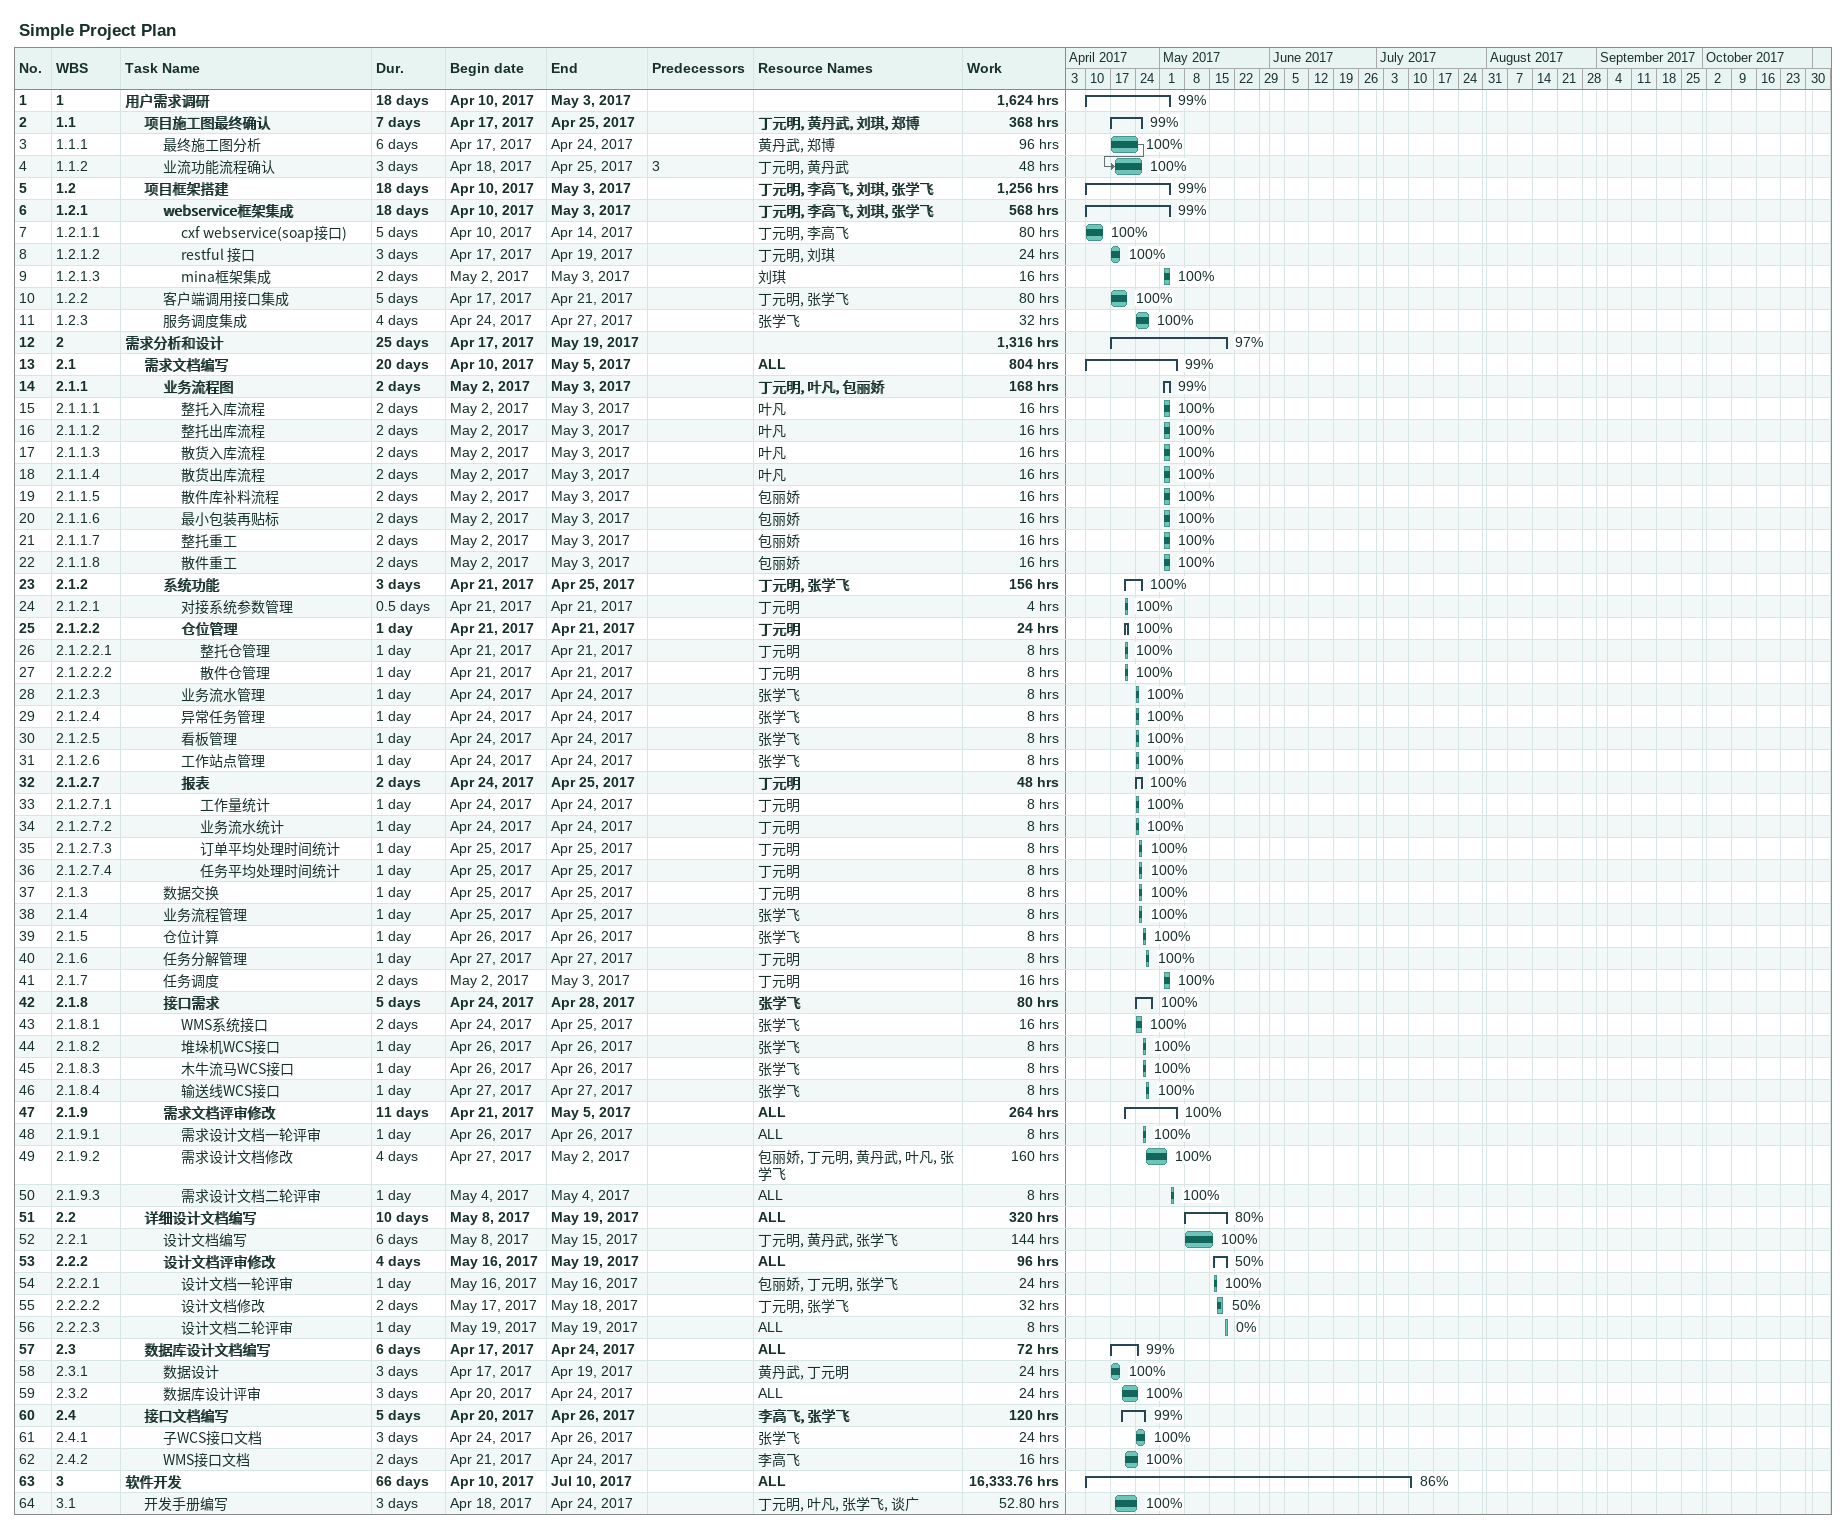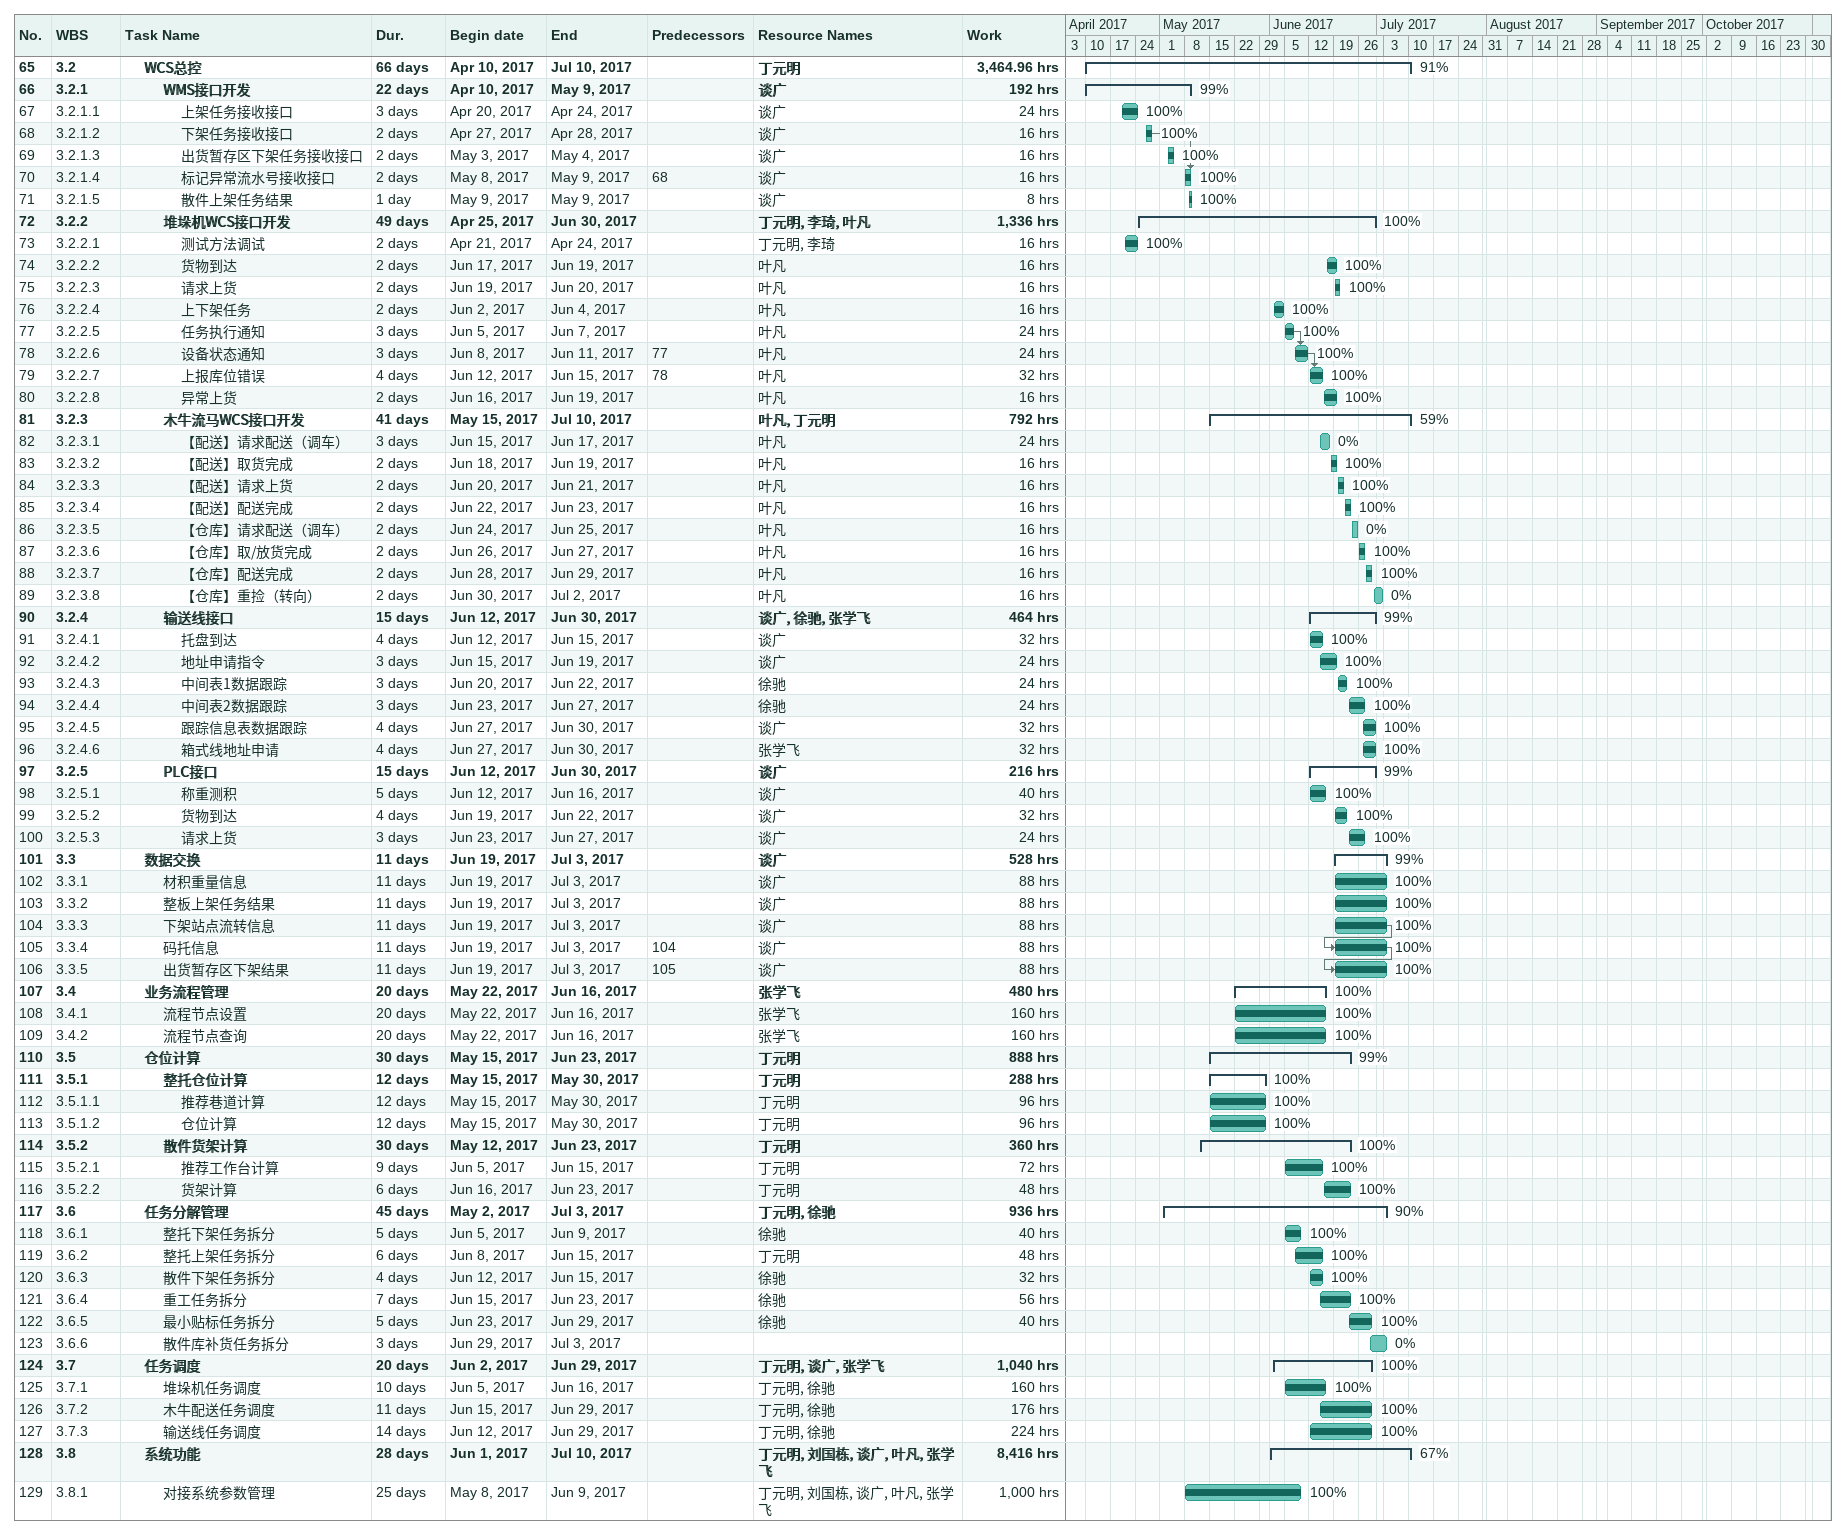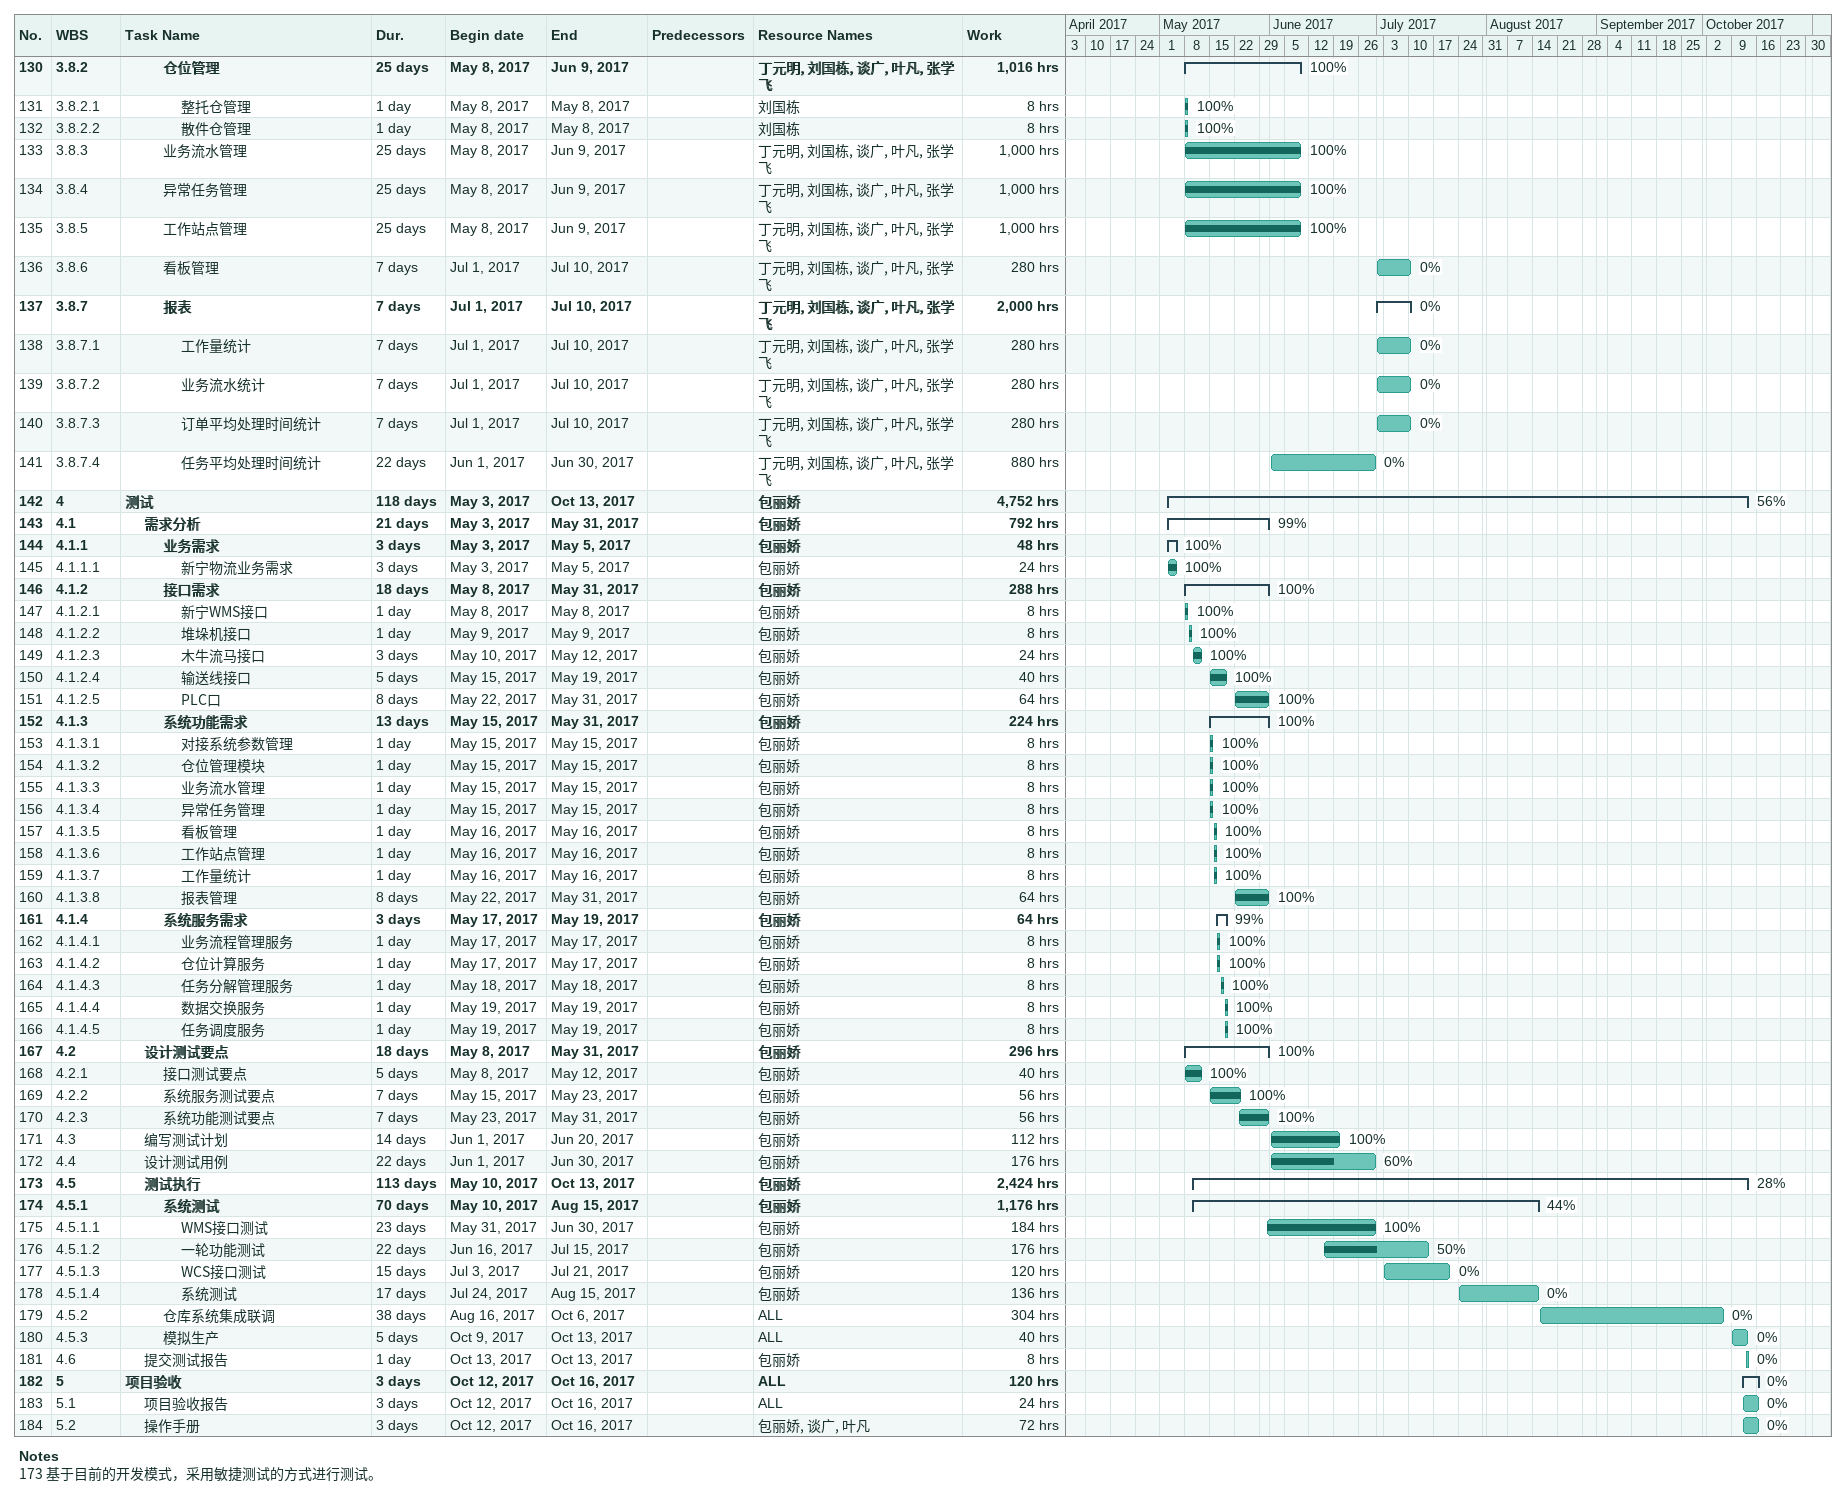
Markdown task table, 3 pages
Simple Project Plan

| ID | WBS | Task | Duration | Start | Finish | Predecessors | Resources | % complete | Work (h) |
|---|---|---|---|---|---|---|---|---|---|
| 1 | 1 | **用户需求调研** | 18d | 2017-04-10 | 2017-05-03 |  |  | 99 | 1624 |
| 2 | 1.1 | **项目施工图最终确认** | 7d | 2017-04-17 | 2017-04-25 |  | 丁元明, 黄丹武, 刘琪, 郑博 | 99 | 368 |
| 3 | 1.1.1 | 最终施工图分析 | 6d | 2017-04-17 | 2017-04-24 |  | 黄丹武, 郑博 | 100 | 96 |
| 4 | 1.1.2 | 业流功能流程确认 | 3d | 2017-04-18 | 2017-04-25 | 3 | 丁元明, 黄丹武 | 100 | 48 |
| 5 | 1.2 | **项目框架搭建** | 18d | 2017-04-10 | 2017-05-03 |  | 丁元明, 李高飞, 刘琪, 张学飞 | 99 | 1256 |
| 6 | 1.2.1 | **webservice框架集成** | 18d | 2017-04-10 | 2017-05-03 |  | 丁元明, 李高飞, 刘琪, 张学飞 | 99 | 568 |
| 7 | 1.2.1.1 | cxf webservice(soap接口) | 5d | 2017-04-10 | 2017-04-14 |  | 丁元明, 李高飞 | 100 | 80 |
| 8 | 1.2.1.2 | restful 接口 | 3d | 2017-04-17 | 2017-04-19 |  | 丁元明, 刘琪 | 100 | 24 |
| 9 | 1.2.1.3 | mina框架集成 | 2d | 2017-05-02 | 2017-05-03 |  | 刘琪 | 100 | 16 |
| 10 | 1.2.2 | 客户端调用接口集成 | 5d | 2017-04-17 | 2017-04-21 |  | 丁元明, 张学飞 | 100 | 80 |
| 11 | 1.2.3 | 服务调度集成 | 4d | 2017-04-24 | 2017-04-27 |  | 张学飞 | 100 | 32 |
| 12 | 2 | **需求分析和设计** | 25d | 2017-04-17 | 2017-05-19 |  |  | 97 | 1316 |
| 13 | 2.1 | **需求文档编写** | 20d | 2017-04-10 | 2017-05-05 |  | ALL | 99 | 804 |
| 14 | 2.1.1 | **业务流程图** | 2d | 2017-05-02 | 2017-05-03 |  | 丁元明, 叶凡, 包丽娇 | 99 | 168 |
| 15 | 2.1.1.1 | 整托入库流程 | 2d | 2017-05-02 | 2017-05-03 |  | 叶凡 | 100 | 16 |
| 16 | 2.1.1.2 | 整托出库流程 | 2d | 2017-05-02 | 2017-05-03 |  | 叶凡 | 100 | 16 |
| 17 | 2.1.1.3 | 散货入库流程 | 2d | 2017-05-02 | 2017-05-03 |  | 叶凡 | 100 | 16 |
| 18 | 2.1.1.4 | 散货出库流程 | 2d | 2017-05-02 | 2017-05-03 |  | 叶凡 | 100 | 16 |
| 19 | 2.1.1.5 | 散件库补料流程 | 2d | 2017-05-02 | 2017-05-03 |  | 包丽娇 | 100 | 16 |
| 20 | 2.1.1.6 | 最小包装再贴标 | 2d | 2017-05-02 | 2017-05-03 |  | 包丽娇 | 100 | 16 |
| 21 | 2.1.1.7 | 整托重工 | 2d | 2017-05-02 | 2017-05-03 |  | 包丽娇 | 100 | 16 |
| 22 | 2.1.1.8 | 散件重工 | 2d | 2017-05-02 | 2017-05-03 |  | 包丽娇 | 100 | 16 |
| 23 | 2.1.2 | **系统功能** | 3d | 2017-04-21 | 2017-04-25 |  | 丁元明, 张学飞 | 100 | 156 |
| 24 | 2.1.2.1 | 对接系统参数管理 | 0.5d | 2017-04-21 | 2017-04-21 |  | 丁元明 | 100 | 4 |
| 25 | 2.1.2.2 | **仓位管理** | 1d | 2017-04-21 | 2017-04-21 |  | 丁元明 | 100 | 24 |
| 26 | 2.1.2.2.1 | 整托仓管理 | 1d | 2017-04-21 | 2017-04-21 |  | 丁元明 | 100 | 8 |
| 27 | 2.1.2.2.2 | 散件仓管理 | 1d | 2017-04-21 | 2017-04-21 |  | 丁元明 | 100 | 8 |
| 28 | 2.1.2.3 | 业务流水管理 | 1d | 2017-04-24 | 2017-04-24 |  | 张学飞 | 100 | 8 |
| 29 | 2.1.2.4 | 异常任务管理 | 1d | 2017-04-24 | 2017-04-24 |  | 张学飞 | 100 | 8 |
| 30 | 2.1.2.5 | 看板管理 | 1d | 2017-04-24 | 2017-04-24 |  | 张学飞 | 100 | 8 |
| 31 | 2.1.2.6 | 工作站点管理 | 1d | 2017-04-24 | 2017-04-24 |  | 张学飞 | 100 | 8 |
| 32 | 2.1.2.7 | **报表** | 2d | 2017-04-24 | 2017-04-25 |  | 丁元明 | 100 | 48 |
| 33 | 2.1.2.7.1 | 工作量统计 | 1d | 2017-04-24 | 2017-04-24 |  | 丁元明 | 100 | 8 |
| 34 | 2.1.2.7.2 | 业务流水统计 | 1d | 2017-04-24 | 2017-04-24 |  | 丁元明 | 100 | 8 |
| 35 | 2.1.2.7.3 | 订单平均处理时间统计 | 1d | 2017-04-25 | 2017-04-25 |  | 丁元明 | 100 | 8 |
| 36 | 2.1.2.7.4 | 任务平均处理时间统计 | 1d | 2017-04-25 | 2017-04-25 |  | 丁元明 | 100 | 8 |
| 37 | 2.1.3 | 数据交换 | 1d | 2017-04-25 | 2017-04-25 |  | 丁元明 | 100 | 8 |
| 38 | 2.1.4 | 业务流程管理 | 1d | 2017-04-25 | 2017-04-25 |  | 张学飞 | 100 | 8 |
| 39 | 2.1.5 | 仓位计算 | 1d | 2017-04-26 | 2017-04-26 |  | 张学飞 | 100 | 8 |
| 40 | 2.1.6 | 任务分解管理 | 1d | 2017-04-27 | 2017-04-27 |  | 丁元明 | 100 | 8 |
| 41 | 2.1.7 | 任务调度 | 2d | 2017-05-02 | 2017-05-03 |  | 丁元明 | 100 | 16 |
| 42 | 2.1.8 | **接口需求** | 5d | 2017-04-24 | 2017-04-28 |  | 张学飞 | 100 | 80 |
| 43 | 2.1.8.1 | WMS系统接口 | 2d | 2017-04-24 | 2017-04-25 |  | 张学飞 | 100 | 16 |
| 44 | 2.1.8.2 | 堆垛机WCS接口 | 1d | 2017-04-26 | 2017-04-26 |  | 张学飞 | 100 | 8 |
| 45 | 2.1.8.3 | 木牛流马WCS接口 | 1d | 2017-04-26 | 2017-04-26 |  | 张学飞 | 100 | 8 |
| 46 | 2.1.8.4 | 输送线WCS接口 | 1d | 2017-04-27 | 2017-04-27 |  | 张学飞 | 100 | 8 |
| 47 | 2.1.9 | **需求文档评审修改** | 11d | 2017-04-21 | 2017-05-05 |  | ALL | 100 | 264 |
| 48 | 2.1.9.1 | 需求设计文档一轮评审 | 1d | 2017-04-26 | 2017-04-26 |  | ALL | 100 | 8 |
| 49 | 2.1.9.2 | 需求设计文档修改 | 4d | 2017-04-27 | 2017-05-02 |  | 包丽娇, 丁元明, 黄丹武, 叶凡, 张学飞 | 100 | 160 |
| 50 | 2.1.9.3 | 需求设计文档二轮评审 | 1d | 2017-05-04 | 2017-05-04 |  | ALL | 100 | 8 |
| 51 | 2.2 | **详细设计文档编写** | 10d | 2017-05-08 | 2017-05-19 |  | ALL | 80 | 320 |
| 52 | 2.2.1 | 设计文档编写 | 6d | 2017-05-08 | 2017-05-15 |  | 丁元明, 黄丹武, 张学飞 | 100 | 144 |
| 53 | 2.2.2 | **设计文档评审修改** | 4d | 2017-05-16 | 2017-05-19 |  | ALL | 50 | 96 |
| 54 | 2.2.2.1 | 设计文档一轮评审 | 1d | 2017-05-16 | 2017-05-16 |  | 包丽娇, 丁元明, 张学飞 | 100 | 24 |
| 55 | 2.2.2.2 | 设计文档修改 | 2d | 2017-05-17 | 2017-05-18 |  | 丁元明, 张学飞 | 50 | 32 |
| 56 | 2.2.2.3 | 设计文档二轮评审 | 1d | 2017-05-19 | 2017-05-19 |  | ALL | 0 | 8 |
| 57 | 2.3 | **数据库设计文档编写** | 6d | 2017-04-17 | 2017-04-24 |  | ALL | 99 | 72 |
| 58 | 2.3.1 | 数据设计 | 3d | 2017-04-17 | 2017-04-19 |  | 黄丹武, 丁元明 | 100 | 24 |
| 59 | 2.3.2 | 数据库设计评审 | 3d | 2017-04-20 | 2017-04-24 |  | ALL | 100 | 24 |
| 60 | 2.4 | **接口文档编写** | 5d | 2017-04-20 | 2017-04-26 |  | 李高飞, 张学飞 | 99 | 120 |
| 61 | 2.4.1 | 子WCS接口文档 | 3d | 2017-04-24 | 2017-04-26 |  | 张学飞 | 100 | 24 |
| 62 | 2.4.2 | WMS接口文档 | 2d | 2017-04-21 | 2017-04-24 |  | 李高飞 | 100 | 16 |
| 63 | 3 | **软件开发** | 66d | 2017-04-10 | 2017-07-10 |  | ALL | 86 | 16333.76 |
| 64 | 3.1 | 开发手册编写 | 3d | 2017-04-18 | 2017-04-24 |  | 丁元明, 叶凡, 张学飞, 谈广 | 100 | 52.80 |
| 65 | 3.2 | **WCS总控** | 66d | 2017-04-10 | 2017-07-10 |  | 丁元明 | 91 | 3464.96 |
| 66 | 3.2.1 | **WMS接口开发** | 22d | 2017-04-10 | 2017-05-09 |  | 谈广 | 99 | 192 |
| 67 | 3.2.1.1 | 上架任务接收接口 | 3d | 2017-04-20 | 2017-04-24 |  | 谈广 | 100 | 24 |
| 68 | 3.2.1.2 | 下架任务接收接口 | 2d | 2017-04-27 | 2017-04-28 |  | 谈广 | 100 | 16 |
| 69 | 3.2.1.3 | 出货暂存区下架任务接收接口 | 2d | 2017-05-03 | 2017-05-04 |  | 谈广 | 100 | 16 |
| 70 | 3.2.1.4 | 标记异常流水号接收接口 | 2d | 2017-05-08 | 2017-05-09 | 68 | 谈广 | 100 | 16 |
| 71 | 3.2.1.5 | 散件上架任务结果 | 1d | 2017-05-09 | 2017-05-09 |  | 谈广 | 100 | 8 |
| 72 | 3.2.2 | **堆垛机WCS接口开发** | 49d | 2017-04-25 | 2017-06-30 |  | 丁元明, 李琦, 叶凡 | 100 | 1336 |
| 73 | 3.2.2.1 | 测试方法调试 | 2d | 2017-04-21 | 2017-04-24 |  | 丁元明, 李琦 | 100 | 16 |
| 74 | 3.2.2.2 | 货物到达 | 2d | 2017-06-17 | 2017-06-19 |  | 叶凡 | 100 | 16 |
| 75 | 3.2.2.3 | 请求上货 | 2d | 2017-06-19 | 2017-06-20 |  | 叶凡 | 100 | 16 |
| 76 | 3.2.2.4 | 上下架任务 | 2d | 2017-06-02 | 2017-06-04 |  | 叶凡 | 100 | 16 |
| 77 | 3.2.2.5 | 任务执行通知 | 3d | 2017-06-05 | 2017-06-07 |  | 叶凡 | 100 | 24 |
| 78 | 3.2.2.6 | 设备状态通知 | 3d | 2017-06-08 | 2017-06-11 | 77 | 叶凡 | 100 | 24 |
| 79 | 3.2.2.7 | 上报库位错误 | 4d | 2017-06-12 | 2017-06-15 | 78 | 叶凡 | 100 | 32 |
| 80 | 3.2.2.8 | 异常上货 | 2d | 2017-06-16 | 2017-06-19 |  | 叶凡 | 100 | 16 |
| 81 | 3.2.3 | **木牛流马WCS接口开发** | 41d | 2017-05-15 | 2017-07-10 |  | 叶凡, 丁元明 | 59 | 792 |
| 82 | 3.2.3.1 | 【配送】请求配送（调车） | 3d | 2017-06-15 | 2017-06-17 |  | 叶凡 | 0 | 24 |
| 83 | 3.2.3.2 | 【配送】取货完成 | 2d | 2017-06-18 | 2017-06-19 |  | 叶凡 | 100 | 16 |
| 84 | 3.2.3.3 | 【配送】请求上货 | 2d | 2017-06-20 | 2017-06-21 |  | 叶凡 | 100 | 16 |
| 85 | 3.2.3.4 | 【配送】配送完成 | 2d | 2017-06-22 | 2017-06-23 |  | 叶凡 | 100 | 16 |
| 86 | 3.2.3.5 | 【仓库】请求配送（调车） | 2d | 2017-06-24 | 2017-06-25 |  | 叶凡 | 0 | 16 |
| 87 | 3.2.3.6 | 【仓库】取/放货完成 | 2d | 2017-06-26 | 2017-06-27 |  | 叶凡 | 100 | 16 |
| 88 | 3.2.3.7 | 【仓库】配送完成 | 2d | 2017-06-28 | 2017-06-29 |  | 叶凡 | 100 | 16 |
| 89 | 3.2.3.8 | 【仓库】重捡（转向） | 2d | 2017-06-30 | 2017-07-02 |  | 叶凡 | 0 | 16 |
| 90 | 3.2.4 | **输送线接口** | 15d | 2017-06-12 | 2017-06-30 |  | 谈广, 徐驰, 张学飞 | 99 | 464 |
| 91 | 3.2.4.1 | 托盘到达 | 4d | 2017-06-12 | 2017-06-15 |  | 谈广 | 100 | 32 |
| 92 | 3.2.4.2 | 地址申请指令 | 3d | 2017-06-15 | 2017-06-19 |  | 谈广 | 100 | 24 |
| 93 | 3.2.4.3 | 中间表1数据跟踪 | 3d | 2017-06-20 | 2017-06-22 |  | 徐驰 | 100 | 24 |
| 94 | 3.2.4.4 | 中间表2数据跟踪 | 3d | 2017-06-23 | 2017-06-27 |  | 徐驰 | 100 | 24 |
| 95 | 3.2.4.5 | 跟踪信息表数据跟踪 | 4d | 2017-06-27 | 2017-06-30 |  | 谈广 | 100 | 32 |
| 96 | 3.2.4.6 | 箱式线地址申请 | 4d | 2017-06-27 | 2017-06-30 |  | 张学飞 | 100 | 32 |
| 97 | 3.2.5 | **PLC接口** | 15d | 2017-06-12 | 2017-06-30 |  | 谈广 | 99 | 216 |
| 98 | 3.2.5.1 | 称重测积 | 5d | 2017-06-12 | 2017-06-16 |  | 谈广 | 100 | 40 |
| 99 | 3.2.5.2 | 货物到达 | 4d | 2017-06-19 | 2017-06-22 |  | 谈广 | 100 | 32 |
| 100 | 3.2.5.3 | 请求上货 | 3d | 2017-06-23 | 2017-06-27 |  | 谈广 | 100 | 24 |
| 101 | 3.3 | **数据交换** | 11d | 2017-06-19 | 2017-07-03 |  | 谈广 | 99 | 528 |
| 102 | 3.3.1 | 材积重量信息 | 11d | 2017-06-19 | 2017-07-03 |  | 谈广 | 100 | 88 |
| 103 | 3.3.2 | 整板上架任务结果 | 11d | 2017-06-19 | 2017-07-03 |  | 谈广 | 100 | 88 |
| 104 | 3.3.3 | 下架站点流转信息 | 11d | 2017-06-19 | 2017-07-03 |  | 谈广 | 100 | 88 |
| 105 | 3.3.4 | 码托信息 | 11d | 2017-06-19 | 2017-07-03 | 104 | 谈广 | 100 | 88 |
| 106 | 3.3.5 | 出货暂存区下架结果 | 11d | 2017-06-19 | 2017-07-03 | 105 | 谈广 | 100 | 88 |
| 107 | 3.4 | **业务流程管理** | 20d | 2017-05-22 | 2017-06-16 |  | 张学飞 | 100 | 480 |
| 108 | 3.4.1 | 流程节点设置 | 20d | 2017-05-22 | 2017-06-16 |  | 张学飞 | 100 | 160 |
| 109 | 3.4.2 | 流程节点查询 | 20d | 2017-05-22 | 2017-06-16 |  | 张学飞 | 100 | 160 |
| 110 | 3.5 | **仓位计算** | 30d | 2017-05-15 | 2017-06-23 |  | 丁元明 | 99 | 888 |
| 111 | 3.5.1 | **整托仓位计算** | 12d | 2017-05-15 | 2017-05-30 |  | 丁元明 | 100 | 288 |
| 112 | 3.5.1.1 | 推荐巷道计算 | 12d | 2017-05-15 | 2017-05-30 |  | 丁元明 | 100 | 96 |
| 113 | 3.5.1.2 | 仓位计算 | 12d | 2017-05-15 | 2017-05-30 |  | 丁元明 | 100 | 96 |
| 114 | 3.5.2 | **散件货架计算** | 30d | 2017-05-12 | 2017-06-23 |  | 丁元明 | 100 | 360 |
| 115 | 3.5.2.1 | 推荐工作台计算 | 9d | 2017-06-05 | 2017-06-15 |  | 丁元明 | 100 | 72 |
| 116 | 3.5.2.2 | 货架计算 | 6d | 2017-06-16 | 2017-06-23 |  | 丁元明 | 100 | 48 |
| 117 | 3.6 | **任务分解管理** | 45d | 2017-05-02 | 2017-07-03 |  | 丁元明, 徐驰 | 90 | 936 |
| 118 | 3.6.1 | 整托下架任务拆分 | 5d | 2017-06-05 | 2017-06-09 |  | 徐驰 | 100 | 40 |
| 119 | 3.6.2 | 整托上架任务拆分 | 6d | 2017-06-08 | 2017-06-15 |  | 丁元明 | 100 | 48 |
| 120 | 3.6.3 | 散件下架任务拆分 | 4d | 2017-06-12 | 2017-06-15 |  | 徐驰 | 100 | 32 |
| 121 | 3.6.4 | 重工任务拆分 | 7d | 2017-06-15 | 2017-06-23 |  | 徐驰 | 100 | 56 |
| 122 | 3.6.5 | 最小贴标任务拆分 | 5d | 2017-06-23 | 2017-06-29 |  | 徐驰 | 100 | 40 |
| 123 | 3.6.6 | 散件库补货任务拆分 | 3d | 2017-06-29 | 2017-07-03 |  |  | 0 |  |
| 124 | 3.7 | **任务调度** | 20d | 2017-06-02 | 2017-06-29 |  | 丁元明, 谈广, 张学飞 | 100 | 1040 |
| 125 | 3.7.1 | 堆垛机任务调度 | 10d | 2017-06-05 | 2017-06-16 |  | 丁元明, 徐驰 | 100 | 160 |
| 126 | 3.7.2 | 木牛配送任务调度 | 11d | 2017-06-15 | 2017-06-29 |  | 丁元明, 徐驰 | 100 | 176 |
| 127 | 3.7.3 | 输送线任务调度 | 14d | 2017-06-12 | 2017-06-29 |  | 丁元明, 徐驰 | 100 | 224 |
| 128 | 3.8 | **系统功能** | 28d | 2017-06-01 | 2017-07-10 |  | 丁元明, 刘国栋, 谈广, 叶凡, 张学飞 | 67 | 8416 |
| 129 | 3.8.1 | 对接系统参数管理 | 25d | 2017-05-08 | 2017-06-09 |  | 丁元明, 刘国栋, 谈广, 叶凡, 张学飞 | 100 | 1000 |
| 130 | 3.8.2 | **仓位管理** | 25d | 2017-05-08 | 2017-06-09 |  | 丁元明, 刘国栋, 谈广, 叶凡, 张学飞 | 100 | 1016 |
| 131 | 3.8.2.1 | 整托仓管理 | 1d | 2017-05-08 | 2017-05-08 |  | 刘国栋 | 100 | 8 |
| 132 | 3.8.2.2 | 散件仓管理 | 1d | 2017-05-08 | 2017-05-08 |  | 刘国栋 | 100 | 8 |
| 133 | 3.8.3 | 业务流水管理 | 25d | 2017-05-08 | 2017-06-09 |  | 丁元明, 刘国栋, 谈广, 叶凡, 张学飞 | 100 | 1000 |
| 134 | 3.8.4 | 异常任务管理 | 25d | 2017-05-08 | 2017-06-09 |  | 丁元明, 刘国栋, 谈广, 叶凡, 张学飞 | 100 | 1000 |
| 135 | 3.8.5 | 工作站点管理 | 25d | 2017-05-08 | 2017-06-09 |  | 丁元明, 刘国栋, 谈广, 叶凡, 张学飞 | 100 | 1000 |
| 136 | 3.8.6 | 看板管理 | 7d | 2017-07-01 | 2017-07-10 |  | 丁元明, 刘国栋, 谈广, 叶凡, 张学飞 | 0 | 280 |
| 137 | 3.8.7 | **报表** | 7d | 2017-07-01 | 2017-07-10 |  | 丁元明, 刘国栋, 谈广, 叶凡, 张学飞 | 0 | 2000 |
| 138 | 3.8.7.1 | 工作量统计 | 7d | 2017-07-01 | 2017-07-10 |  | 丁元明, 刘国栋, 谈广, 叶凡, 张学飞 | 0 | 280 |
| 139 | 3.8.7.2 | 业务流水统计 | 7d | 2017-07-01 | 2017-07-10 |  | 丁元明, 刘国栋, 谈广, 叶凡, 张学飞 | 0 | 280 |
| 140 | 3.8.7.3 | 订单平均处理时间统计 | 7d | 2017-07-01 | 2017-07-10 |  | 丁元明, 刘国栋, 谈广, 叶凡, 张学飞 | 0 | 280 |
| 141 | 3.8.7.4 | 任务平均处理时间统计 | 22d | 2017-06-01 | 2017-06-30 |  | 丁元明, 刘国栋, 谈广, 叶凡, 张学飞 | 0 | 880 |
| 142 | 4 | **测试** | 118d | 2017-05-03 | 2017-10-13 |  | 包丽娇 | 56 | 4752 |
| 143 | 4.1 | **需求分析** | 21d | 2017-05-03 | 2017-05-31 |  | 包丽娇 | 99 | 792 |
| 144 | 4.1.1 | **业务需求** | 3d | 2017-05-03 | 2017-05-05 |  | 包丽娇 | 100 | 48 |
| 145 | 4.1.1.1 | 新宁物流业务需求 | 3d | 2017-05-03 | 2017-05-05 |  | 包丽娇 | 100 | 24 |
| 146 | 4.1.2 | **接口需求** | 18d | 2017-05-08 | 2017-05-31 |  | 包丽娇 | 100 | 288 |
| 147 | 4.1.2.1 | 新宁WMS接口 | 1d | 2017-05-08 | 2017-05-08 |  | 包丽娇 | 100 | 8 |
| 148 | 4.1.2.2 | 堆垛机接口 | 1d | 2017-05-09 | 2017-05-09 |  | 包丽娇 | 100 | 8 |
| 149 | 4.1.2.3 | 木牛流马接口 | 3d | 2017-05-10 | 2017-05-12 |  | 包丽娇 | 100 | 24 |
| 150 | 4.1.2.4 | 输送线接口 | 5d | 2017-05-15 | 2017-05-19 |  | 包丽娇 | 100 | 40 |
| 151 | 4.1.2.5 | PLC口 | 8d | 2017-05-22 | 2017-05-31 |  | 包丽娇 | 100 | 64 |
| 152 | 4.1.3 | **系统功能需求** | 13d | 2017-05-15 | 2017-05-31 |  | 包丽娇 | 100 | 224 |
| 153 | 4.1.3.1 | 对接系统参数管理 | 1d | 2017-05-15 | 2017-05-15 |  | 包丽娇 | 100 | 8 |
| 154 | 4.1.3.2 | 仓位管理模块 | 1d | 2017-05-15 | 2017-05-15 |  | 包丽娇 | 100 | 8 |
| 155 | 4.1.3.3 | 业务流水管理 | 1d | 2017-05-15 | 2017-05-15 |  | 包丽娇 | 100 | 8 |
| 156 | 4.1.3.4 | 异常任务管理 | 1d | 2017-05-15 | 2017-05-15 |  | 包丽娇 | 100 | 8 |
| 157 | 4.1.3.5 | 看板管理 | 1d | 2017-05-16 | 2017-05-16 |  | 包丽娇 | 100 | 8 |
| 158 | 4.1.3.6 | 工作站点管理 | 1d | 2017-05-16 | 2017-05-16 |  | 包丽娇 | 100 | 8 |
| 159 | 4.1.3.7 | 工作量统计 | 1d | 2017-05-16 | 2017-05-16 |  | 包丽娇 | 100 | 8 |
| 160 | 4.1.3.8 | 报表管理 | 8d | 2017-05-22 | 2017-05-31 |  | 包丽娇 | 100 | 64 |
| 161 | 4.1.4 | **系统服务需求** | 3d | 2017-05-17 | 2017-05-19 |  | 包丽娇 | 99 | 64 |
| 162 | 4.1.4.1 | 业务流程管理服务 | 1d | 2017-05-17 | 2017-05-17 |  | 包丽娇 | 100 | 8 |
| 163 | 4.1.4.2 | 仓位计算服务 | 1d | 2017-05-17 | 2017-05-17 |  | 包丽娇 | 100 | 8 |
| 164 | 4.1.4.3 | 任务分解管理服务 | 1d | 2017-05-18 | 2017-05-18 |  | 包丽娇 | 100 | 8 |
| 165 | 4.1.4.4 | 数据交换服务 | 1d | 2017-05-19 | 2017-05-19 |  | 包丽娇 | 100 | 8 |
| 166 | 4.1.4.5 | 任务调度服务 | 1d | 2017-05-19 | 2017-05-19 |  | 包丽娇 | 100 | 8 |
| 167 | 4.2 | **设计测试要点** | 18d | 2017-05-08 | 2017-05-31 |  | 包丽娇 | 100 | 296 |
| 168 | 4.2.1 | 接口测试要点 | 5d | 2017-05-08 | 2017-05-12 |  | 包丽娇 | 100 | 40 |
| 169 | 4.2.2 | 系统服务测试要点 | 7d | 2017-05-15 | 2017-05-23 |  | 包丽娇 | 100 | 56 |
| 170 | 4.2.3 | 系统功能测试要点 | 7d | 2017-05-23 | 2017-05-31 |  | 包丽娇 | 100 | 56 |
| 171 | 4.3 | 编写测试计划 | 14d | 2017-06-01 | 2017-06-20 |  | 包丽娇 | 100 | 112 |
| 172 | 4.4 | 设计测试用例 | 22d | 2017-06-01 | 2017-06-30 |  | 包丽娇 | 60 | 176 |
| 173 | 4.5 | **测试执行** | 113d | 2017-05-10 | 2017-10-13 |  | 包丽娇 | 28 | 2424 |
| 174 | 4.5.1 | **系统测试** | 70d | 2017-05-10 | 2017-08-15 |  | 包丽娇 | 44 | 1176 |
| 175 | 4.5.1.1 | WMS接口测试 | 23d | 2017-05-31 | 2017-06-30 |  | 包丽娇 | 100 | 184 |
| 176 | 4.5.1.2 | 一轮功能测试 | 22d | 2017-06-16 | 2017-07-15 |  | 包丽娇 | 50 | 176 |
| 177 | 4.5.1.3 | WCS接口测试 | 15d | 2017-07-03 | 2017-07-21 |  | 包丽娇 | 0 | 120 |
| 178 | 4.5.1.4 | 系统测试 | 17d | 2017-07-24 | 2017-08-15 |  | 包丽娇 | 0 | 136 |
| 179 | 4.5.2 | 仓库系统集成联调 | 38d | 2017-08-16 | 2017-10-06 |  | ALL | 0 | 304 |
| 180 | 4.5.3 | 模拟生产 | 5d | 2017-10-09 | 2017-10-13 |  | ALL | 0 | 40 |
| 181 | 4.6 | 提交测试报告 | 1d | 2017-10-13 | 2017-10-13 |  | 包丽娇 | 0 | 8 |
| 182 | 5 | **项目验收** | 3d | 2017-10-12 | 2017-10-16 |  | ALL | 0 | 120 |
| 183 | 5.1 | 项目验收报告 | 3d | 2017-10-12 | 2017-10-16 |  | ALL | 0 | 24 |
| 184 | 5.2 | 操作手册 | 3d | 2017-10-12 | 2017-10-16 |  | 包丽娇, 谈广, 叶凡 | 0 | 72 |

Notes
- 173: 基于目前的开发模式，采用敏捷测试的方式进行测试。
